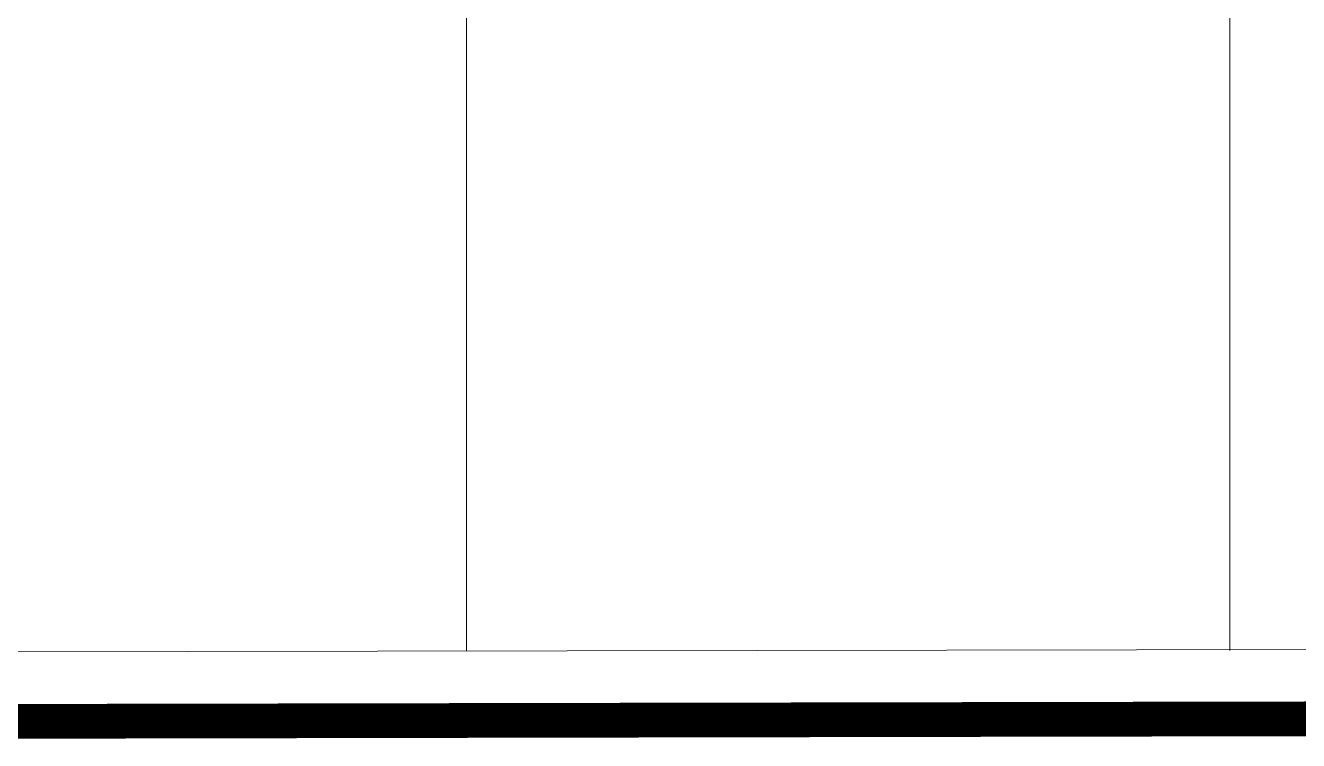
# Model space of a CAD drawing. Header units: millimetres. Extents: x 3546612 to 5615882, y 547008 to 3162891.
# Drawn here: x 5327218 to 5345564, y 2328072 to 2338375 of the extents above; entities that cross this region are included whole.
import ezdxf

# ---------------------------------------------------------------- set-up
doc = ezdxf.new("R2010")
doc.units = ezdxf.units.MM
doc.linetypes.add('XR-평면도$0$PHANTOM', pattern=[63.5, 31.75, -6.35, 6.35, -6.35, 6.35, -6.35])
for name, color, linetype, lineweight in [('XR-평면도$0$A-BOND-LIN1', 9, 'Continuous', 25), ('XR-평면도$0$A-CNTL', 9, 'Continuous', 15), ('XR-평면도$0$A-STXS-SETB', 9, 'Continuous', 20)]:
    doc.layers.add(name, color=color, linetype=linetype, lineweight=lineweight)

# ---------------------------------------------------------------- blocks, each defined once
blk = doc.blocks.new('XR-평면도$0$중심선(210216)')
at = {"layer": 'XR-평면도$0$A-CNTL', "ltscale": 300}
for points in [[(11000, 206000), (11000, -10000)], [(22000, 206000), (22000, -10000)]]:
    blk.add_lwpolyline(points, dxfattribs=at)

msp = doc.modelspace()

# ---------------------------------------------------------------- linework, layer by layer
at = {"layer": 'XR-평면도$0$A-BOND-LIN1', "linetype": 'XR-평면도$0$PHANTOM', "ltscale": 200, "const_width": 500}
for points in [[(5506115.3, 2328697), (5313876.3, 2328322.4), (5313738.4, 2350598.5), (5281952, 2396072.9), (5300357.1, 2451325.8), (5300357.1, 2451325.8), (5300357.1, 2451325.8), (5300357.1, 2451325.8), (5300357.1, 2451325.8)], [(5506115.3, 2328697), (5313876.4, 2328322.4), (5313738.4, 2350598.5), (5281952.1, 2396072.9), (5300357.2, 2451325.8), (5300357.2, 2451325.8), (5300357.2, 2451325.8), (5300357.2, 2451325.8), (5300357.2, 2451325.8)], [(5506115.3, 2328697), (5313876.4, 2328322.4), (5313738.4, 2350598.5), (5281952.1, 2396072.9), (5300357.2, 2451325.8), (5300357.2, 2451325.8), (5300357.2, 2451325.8), (5300357.2, 2451325.8), (5300357.2, 2451325.8)]]:
    msp.add_lwpolyline(points, dxfattribs=at)
at = {"layer": 'XR-평면도$0$A-STXS-SETB', "color": 4, "ltscale": 500}
for points in [[(5301306.2, 2451010.7), (5328256.5, 2532177.7), (5341570.3, 2541743.1), (5377919.1, 2542758.1), (5391814.8, 2539952), (5397403.7, 2538823.4), (5444380.2, 2538786.3), (5452118.7, 2540399.1), (5462463.9, 2542225.6), (5470099.7, 2543391.9), (5506220.3, 2544122.8), (5509218.8, 2541073.4), (5509218.3, 2540738.9), (5509217.9, 2539369.9), (5509338.5, 2535672.9), (5509100.1, 2457039.7), (5508977.9, 2381798.9), (5508738.3, 2332651.8), (5505707.6, 2329696.2), (5314870.2, 2329324.3), (5314736.4, 2350916.2), (5283059.7, 2396233.8), (5301305.9, 2451009.7, 0.0002413)], [(5301306.2, 2451010.7), (5328256.5, 2532177.7), (5341570.3, 2541743.1), (5377919.1, 2542758.1), (5391814.8, 2539952), (5397403.7, 2538823.4), (5444380.2, 2538786.3), (5452118.7, 2540399.1), (5462463.9, 2542225.6), (5470099.7, 2543391.9), (5506220.3, 2544122.8), (5509218.8, 2541073.4), (5509218.3, 2540738.9), (5509217.9, 2539369.9), (5509338.5, 2535672.9), (5509100.2, 2457039.7), (5508977.9, 2381798.9), (5508738.3, 2332651.8), (5505707.6, 2329696.2), (5314870.2, 2329324.3), (5314736.4, 2350916.2), (5283059.7, 2396233.8), (5301305.9, 2451009.7, 0.0002413)], [(5301306.2, 2451010.7), (5328256.5, 2532177.7), (5341570.3, 2541743.1), (5377919.1, 2542758.1), (5391814.8, 2539952), (5397403.7, 2538823.4), (5444380.2, 2538786.3), (5452118.7, 2540399.1), (5462463.9, 2542225.6), (5470099.7, 2543391.9), (5506220.3, 2544122.8), (5509218.8, 2541073.4), (5509218.3, 2540738.9), (5509217.9, 2539369.9), (5509338.5, 2535672.9), (5509100.2, 2457039.7), (5508977.9, 2381798.9), (5508738.3, 2332651.8), (5505707.6, 2329696.2), (5314870.2, 2329324.3), (5314736.4, 2350916.2), (5283059.7, 2396233.8), (5301305.9, 2451009.7, 0.0002413)]]:
    msp.add_lwpolyline(points, format="xyb", close=True, dxfattribs=at)

# ---------------------------------------------------------------- block references
at = {"layer": 'XR-평면도$0$A-CNTL'}
msp.add_blockref('XR-평면도$0$중심선(210216)', (5322575, 2339367.6), dxfattribs=at)

doc.saveas('drawing.dxf')
